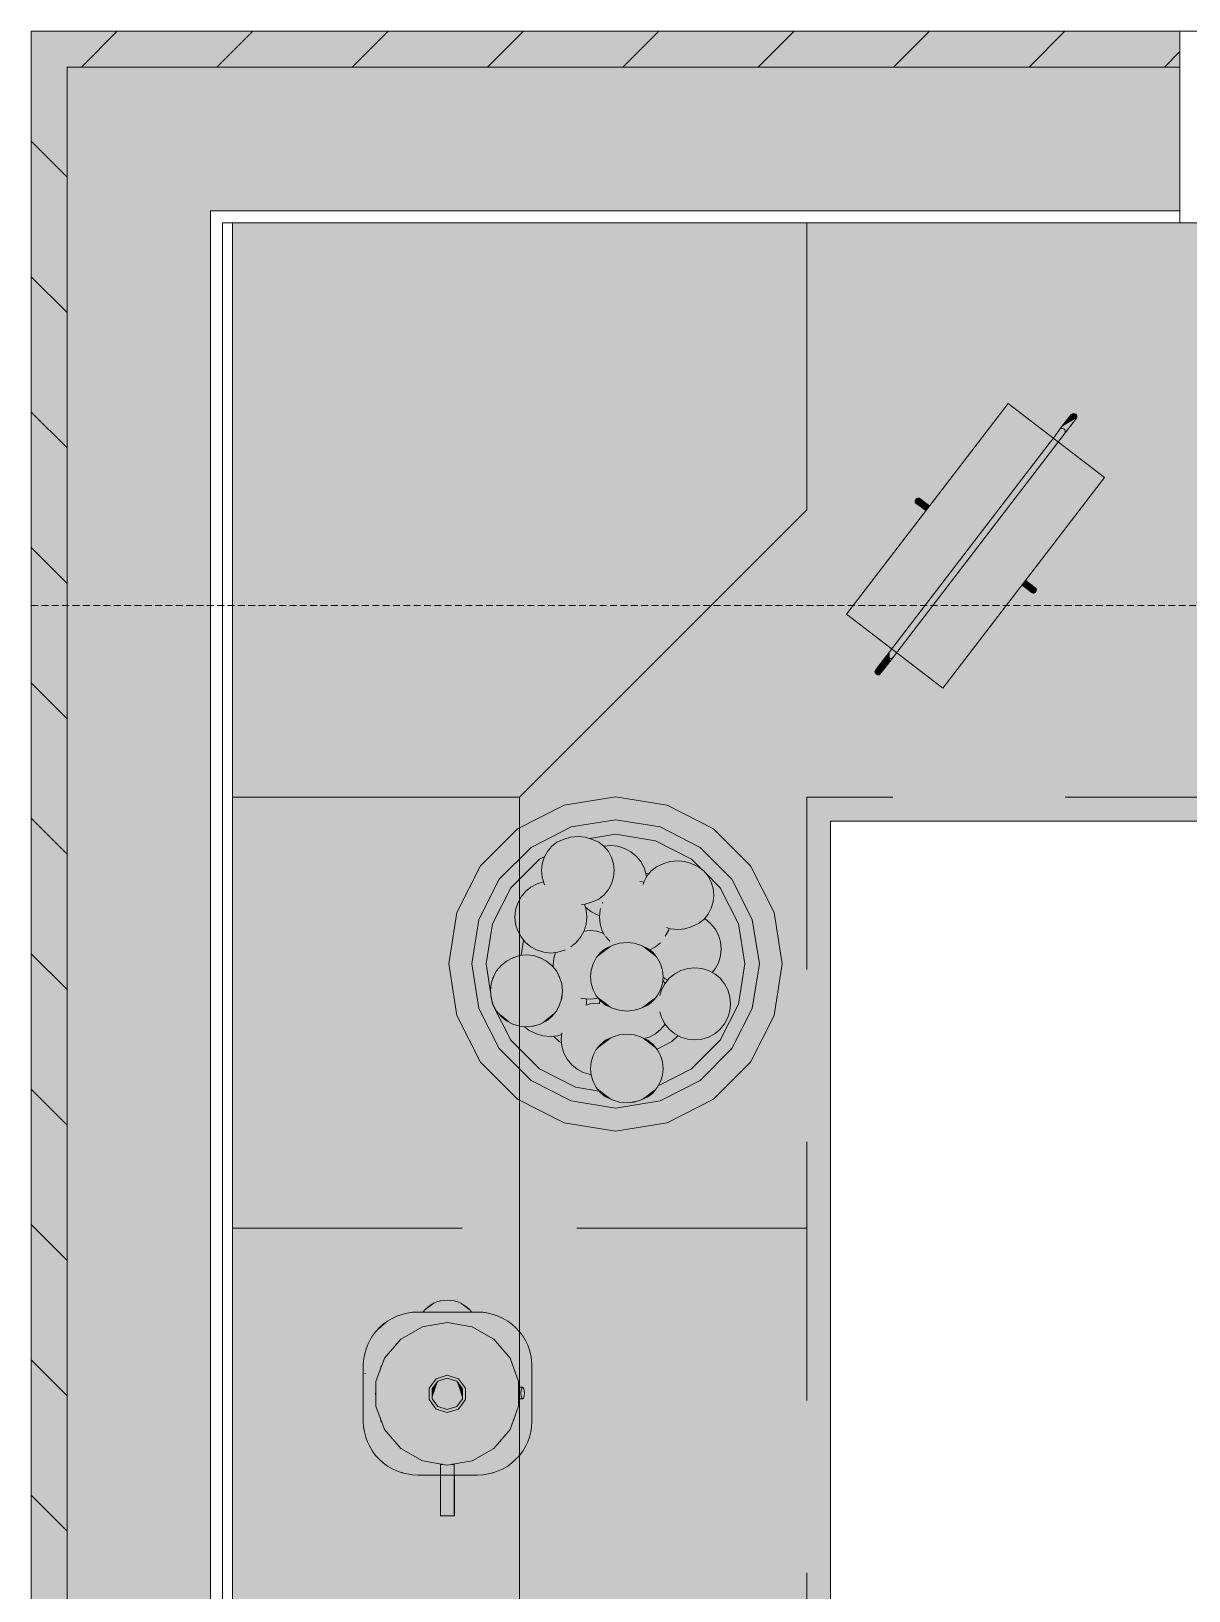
# Model space of a CAD drawing. Header units: inches. Extents: x 99 to 12024, y -5408 to 2559.
# Drawn here: x 7915.1 to 7963.5, y -4464.2 to -4399 of the extents above; entities that cross this region are included whole.
import ezdxf

# ---------------------------------------------------------------- set-up
doc = ezdxf.new("R2010")
doc.units = ezdxf.units.IN
doc.header["$LTSCALE"] = 96
doc.header["$MEASUREMENT"] = 0
doc.linetypes.add('Dash', pattern=[0.225, 0.15, -0.075])
doc.linetypes.add('Dot', pattern=[0.15, 0.075, -0.075])
for name, color, linetype, lineweight, true_color in [('Cabinets_  Base', 7, 'Dot', 5, 0xd4b6b5), ('Cabinets_ Countertops', 7, 'Continuous', 5, 0x804040), ('CAD_  Default', 7, 'Continuous', 18, 0x000000), ('Furniture_ Interior', 7, 'Continuous', 25, 0x8080c0), ('Hatch', 7, 'Continuous', 0, 0x919191)]:
    doc.layers.add(name, color=color, linetype=linetype, lineweight=lineweight, true_color=true_color)
for name, color, linetype, lineweight in [('Cabinets_  Wall', 252, 'Continuous', 5), ('Doors', 5, 'Continuous', 5), ('Fixtures_ Interior', 231, 'Continuous', 0), ('Walls_  Normal', 6, 'Continuous', 13), ('Windows', 5, 'Continuous', 5)]:
    doc.layers.add(name, color=color, linetype=linetype, lineweight=lineweight)

# ---------------------------------------------------------------- blocks, each defined once
blk = doc.blocks.new('Appliances_Small Appliances_Blender')
at = {"layer": 'Fixtures_ Interior', "color": 17, "lineweight": 0, "true_color": 0x804040, "transparency": 33554687}
for p, q in [((-1.951, 9.182), (-1.922, 9.188)), ((3.147, 4.921), (3.147, 5.028)), ((3.147, 4.276), (3.147, 4.4)), ((3.151, 4.898), (3.151, 5.028)), ((3.151, 4.276), (3.151, 4.423)), ((-0.516, 0.731), (-0.516, 0.512))]:
    blk.add_line(p, q, dxfattribs=at)
for points in [[(-5.376, 6.285, -0.414214), (-2.376, 9.285), (0.749, 9.285, -0.414214), (3.749, 6.285), (3.749, 3, -0.414214), (0.749, 0), (-2.376, 0, -0.414214), (-5.376, 3)], [(-5.376, 3.314, -0.493145), (-5.376, 6.007)]]:
    blk.add_lwpolyline(points, format="xyb", close=True, dxfattribs=at)
for points in [[(-4.543, 3.296), (-4.783, 4.66), (-4.543, 6.025), (-3.85, 7.225), (-2.789, 8.116), (-1.488, 8.59), (-0.102, 8.59), (1.199, 8.116), (2.26, 7.225), (2.953, 6.025), (3.193, 4.66), (2.953, 3.296), (2.26, 2.095), (1.199, 1.205), (-0.102, 0.731), (-1.488, 0.731), (-2.789, 1.205), (-3.85, 2.095)], [(-1.845, 4.66), (-1.644, 5.278), (-1.119, 5.659), (-0.471, 5.659), (0.054, 5.278), (0.255, 4.66), (0.054, 4.043), (-0.471, 3.661), (-1.119, 3.661), (-1.644, 4.043)], [(-1.678, 4.66), (-1.51, 5.18), (-1.068, 5.501), (-0.522, 5.501), (-0.08, 5.18), (0.088, 4.66), (-0.08, 4.141), (-0.522, 3.82), (-1.068, 3.82), (-1.51, 4.141)], [(6.04, 5.028), (6.04, 4.269), (3.749, 4.269), (3.749, 5.028)]]:
    blk.add_lwpolyline(points, close=True, dxfattribs=at)
for points in [[(-0.664, 8.59), (-0.795, 8.616), (-0.926, 8.59)], [(-2.165, 8.344), (-2.308, 8.315), (-2.386, 8.263)], [(0.796, 8.263), (0.718, 8.315), (0.575, 8.344)], [(-3.507, 7.513), (-3.59, 7.457), (-3.612, 7.425)], [(2.022, 7.425), (2.001, 7.457), (1.917, 7.513)], [(3.128, 5.028), (6.04, 5.028), (6.04, 4.276), (3.125, 4.276)], [(-3.612, 1.896), (-3.59, 1.863), (-3.507, 1.807)], [(1.917, 1.807), (2.001, 1.863), (2.022, 1.896)], [(-2.386, 1.058), (-2.308, 1.006), (-2.165, 0.977)], [(0.575, 0.977), (0.718, 1.006), (0.796, 1.058)], [(-1.165, 0.731), (-1.165, 0.512), (-1.122, 0.462), (-1.003, 0.426), (-0.841, 0.412), (-0.679, 0.426), (-0.56, 0.462), (-0.516, 0.512), (-0.56, 0.563), (-0.679, 0.599), (-0.841, 0.613), (-1.003, 0.599), (-1.122, 0.563), (-1.165, 0.512)], [(-0.926, 0.731), (-0.795, 0.705), (-0.664, 0.731)]]:
    blk.add_lwpolyline(points, dxfattribs=at)
at = {"layer": 'Fixtures_ Interior', "color": 7, "lineweight": 0, "true_color": 0xffffff, "transparency": 33554687}
for points in [[(-5.376, 6.285), (-3.524, 9.057), (-5.376, 6.285), (-2.376, 9.285)], [(-2.376, 9.285), (0.749, 9.285), (-2.376, 9.285), (-5.376, 6.285)], [(0.749, 9.285), (3.749, 6.285), (0.749, 9.285), (-5.376, 6.285)], [(-4.202, 8.665), (-3.524, 9.057), (-4.202, 8.665), (-5.376, 6.285)], [(-5.376, 6.285), (-4.974, 7.785), (-5.376, 6.285), (-4.202, 8.665)], [(-4.974, 7.785), (-4.756, 8.112), (-4.974, 7.785), (-4.202, 8.665)], [(-4.497, 8.407), (-4.202, 8.665), (-4.497, 8.407), (-4.756, 8.112)], [(-3.876, 8.883), (-3.524, 9.057), (-3.876, 8.883), (-4.202, 8.665)], [(-3.524, 9.057), (-2.768, 9.26), (-3.524, 9.057), (-2.376, 9.285)], [(-3.152, 9.183), (-2.768, 9.26), (-3.152, 9.183), (-3.524, 9.057)], [(-2.789, 8.116), (-1.488, 8.59), (-2.789, 8.116), (1.199, 8.116)], [(-1.488, 8.59), (-0.102, 8.59), (-1.488, 8.59), (1.199, 8.116)], [(0.749, 9.285), (1.897, 9.057), (0.749, 9.285), (2.575, 8.665)], [(2.575, 8.665), (2.87, 8.407), (2.575, 8.665), (0.749, 9.285)], [(0.749, 9.285), (3.347, 7.785), (0.749, 9.285), (3.521, 7.433)], [(0.749, 9.285), (3.521, 7.433), (0.749, 9.285), (3.723, 6.677)], [(0.749, 9.285), (1.141, 9.26), (0.749, 9.285), (1.897, 9.057)], [(2.87, 8.407), (3.347, 7.785), (2.87, 8.407), (0.749, 9.285)], [(3.723, 6.677), (3.749, 6.285), (3.723, 6.677), (0.749, 9.285)], [(1.141, 9.26), (1.526, 9.183), (1.141, 9.26), (1.897, 9.057)], [(1.897, 9.057), (2.249, 8.883), (1.897, 9.057), (2.575, 8.665)], [(-5.376, 6.285), (-5.35, 6.677), (-5.376, 6.285), (-4.974, 7.785)], [(-5.35, 6.677), (-5.148, 7.433), (-5.35, 6.677), (-4.974, 7.785)], [(-3.85, 7.225), (-2.789, 8.116), (-3.85, 7.225), (1.199, 8.116)], [(1.199, 8.116), (2.26, 7.225), (1.199, 8.116), (-3.85, 7.225)], [(3.129, 8.112), (3.347, 7.785), (3.129, 8.112), (2.87, 8.407)], [(-5.274, 7.062), (-5.148, 7.433), (-5.274, 7.062), (-5.35, 6.677)], [(-4.543, 6.025), (-3.85, 7.225), (-4.543, 6.025), (2.953, 6.025)], [(-3.85, 7.225), (2.26, 7.225), (-3.85, 7.225), (2.953, 6.025)], [(3.521, 7.433), (3.647, 7.062), (3.521, 7.433), (3.723, 6.677)], [(3.749, 3), (-5.376, 3), (3.749, 3), (3.749, 6.285)], [(3.749, 6.285), (-5.376, 3), (3.749, 6.285), (-5.376, 6.285)], [(-4.543, 6.025), (3.193, 4.66), (-4.543, 6.025), (-4.783, 4.66)], [(2.953, 6.025), (3.193, 4.66), (2.953, 6.025), (-4.543, 6.025)], [(-6.025, 4.439), (-6.04, 4.66), (-6.025, 4.439), (-5.376, 6.007)], [(-6.04, 4.66), (-6.025, 4.882), (-6.04, 4.66), (-5.376, 6.007)], [(-6.025, 4.439), (-5.376, 6.007), (-6.025, 4.439), (-5.911, 4.011)], [(-6.025, 4.882), (-5.911, 5.31), (-6.025, 4.882), (-5.376, 6.007)], [(-6.025, 4.882), (-5.982, 5.1), (-6.025, 4.882), (-5.911, 5.31)], [(-5.911, 4.011), (-5.376, 6.007), (-5.911, 4.011), (-5.376, 3.314)], [(-5.911, 5.31), (-5.813, 5.509), (-5.911, 5.31), (-5.376, 6.007)], [(-5.813, 5.509), (-5.689, 5.693), (-5.813, 5.509), (-5.376, 6.007)], [(-5.689, 5.693), (-5.543, 5.86), (-5.689, 5.693), (-5.376, 6.007)], [(-1.845, 4.66), (-1.644, 5.278), (-1.845, 4.66), (0.255, 4.66)], [(-1.678, 4.66), (-1.51, 5.18), (-1.678, 4.66), (0.088, 4.66)], [(-1.644, 5.278), (-1.119, 5.659), (-1.644, 5.278), (-0.471, 5.659)], [(-0.471, 5.659), (0.054, 5.278), (-0.471, 5.659), (-1.644, 5.278)], [(-1.644, 5.278), (0.054, 5.278), (-1.644, 5.278), (0.255, 4.66)], [(-1.51, 5.18), (-1.068, 5.501), (-1.51, 5.18), (-0.522, 5.501)], [(-0.522, 5.501), (-0.08, 5.18), (-0.522, 5.501), (-1.51, 5.18)], [(-1.51, 5.18), (-0.08, 5.18), (-1.51, 5.18), (0.088, 4.66)], [(-5.911, 4.011), (-5.982, 4.221), (-5.911, 4.011), (-6.025, 4.439)], [(-4.783, 4.66), (3.193, 4.66), (-4.783, 4.66), (-4.543, 3.296)], [(-4.543, 3.296), (3.193, 4.66), (-4.543, 3.296), (2.953, 3.296)], [(-1.644, 4.043), (-1.845, 4.66), (-1.644, 4.043), (0.255, 4.66)], [(0.088, 4.66), (-0.08, 4.141), (0.088, 4.66), (-1.678, 4.66)], [(-1.678, 4.66), (-0.08, 4.141), (-1.678, 4.66), (-1.51, 4.141)], [(-1.644, 4.043), (0.255, 4.66), (-1.644, 4.043), (0.054, 4.043)], [(3.749, 5.028), (6.04, 5.028), (3.749, 5.028), (6.04, 4.269)], [(3.749, 5.028), (6.04, 4.269), (3.749, 5.028), (3.749, 4.269)], [(-5.376, 3.314), (-5.543, 3.46), (-5.376, 3.314), (-5.911, 4.011)], [(-5.543, 3.46), (-5.813, 3.812), (-5.543, 3.46), (-5.911, 4.011)], [(-5.689, 3.627), (-5.813, 3.812), (-5.689, 3.627), (-5.543, 3.46)], [(0.054, 4.043), (-0.471, 3.661), (0.054, 4.043), (-1.644, 4.043)], [(-1.644, 4.043), (-0.471, 3.661), (-1.644, 4.043), (-1.119, 3.661)], [(-0.08, 4.141), (-0.522, 3.82), (-0.08, 4.141), (-1.51, 4.141)], [(-1.51, 4.141), (-0.522, 3.82), (-1.51, 4.141), (-1.068, 3.82)], [(-2.376, 0), (-5.376, 3), (-2.376, 0), (3.749, 3)], [(-5.274, 2.224), (-5.35, 2.608), (-5.274, 2.224), (-5.376, 3)], [(-4.974, 1.5), (-5.274, 2.224), (-4.974, 1.5), (-5.376, 3)], [(-2.376, 0), (-4.974, 1.5), (-2.376, 0), (-5.376, 3)], [(2.953, 3.296), (2.26, 2.095), (2.953, 3.296), (-4.543, 3.296)], [(-4.543, 3.296), (2.26, 2.095), (-4.543, 3.296), (-3.85, 2.095)], [(3.749, 3), (0.749, 0), (3.749, 3), (-2.376, 0)], [(1.141, 0.026), (0.749, 0), (1.141, 0.026), (3.749, 3)], [(3.749, 3), (1.897, 0.228), (3.749, 3), (1.141, 0.026)], [(3.749, 3), (2.575, 0.62), (3.749, 3), (1.897, 0.228)], [(3.749, 3), (2.87, 0.879), (3.749, 3), (2.575, 0.62)], [(3.347, 1.5), (2.87, 0.879), (3.347, 1.5), (3.749, 3)], [(3.723, 2.608), (3.347, 1.5), (3.723, 2.608), (3.749, 3)], [(3.521, 1.852), (3.347, 1.5), (3.521, 1.852), (3.723, 2.608)], [(3.723, 2.608), (3.647, 2.224), (3.723, 2.608), (3.521, 1.852)], [(-4.974, 1.5), (-5.148, 1.852), (-4.974, 1.5), (-5.274, 2.224)], [(-3.85, 2.095), (2.26, 2.095), (-3.85, 2.095), (1.199, 1.205)], [(-3.85, 2.095), (1.199, 1.205), (-3.85, 2.095), (-2.789, 1.205)], [(-2.376, 0), (-4.756, 1.174), (-2.376, 0), (-4.974, 1.5)], [(-2.376, 0), (-2.768, 0.026), (-2.376, 0), (-4.756, 1.174)], [(-2.768, 0.026), (-3.524, 0.228), (-2.768, 0.026), (-4.756, 1.174)], [(-4.497, 0.879), (-4.756, 1.174), (-4.497, 0.879), (-4.202, 0.62)], [(-3.524, 0.228), (-4.202, 0.62), (-3.524, 0.228), (-4.756, 1.174)], [(1.199, 1.205), (-1.488, 0.731), (1.199, 1.205), (-2.789, 1.205)], [(-0.102, 0.731), (-1.488, 0.731), (-0.102, 0.731), (1.199, 1.205)], [(3.129, 1.174), (2.87, 0.879), (3.129, 1.174), (3.347, 1.5)], [(-3.876, 0.402), (-4.202, 0.62), (-3.876, 0.402), (-3.524, 0.228)], [(-3.152, 0.102), (-3.524, 0.228), (-3.152, 0.102), (-2.768, 0.026)], [(1.897, 0.228), (1.526, 0.102), (1.897, 0.228), (1.141, 0.026)], [(2.575, 0.62), (2.249, 0.402), (2.575, 0.62), (1.897, 0.228)]]:
    blk.add_solid(points, dxfattribs=at)
blk = doc.blocks.new('Kitchen Items_Hangers & Racks_Tiered Tray')
at = {"layer": 'Furniture_ Interior', "color": 163, "lineweight": 0, "true_color": 0x8080c0, "transparency": 33554687}
for points in [[(-0.084, 5.715), (-0.084, 6.213), (-0.083, 6.239), (-0.075, 6.262), (-0.047, 6.3), (0.006, 6.332), (0.07, 6.333), (0.114, 6.31), (0.128, 6.299), (0.147, 6.278), (0.165, 6.233), (0.165, 5.715)], [(5.614, 5.709), (5.614, 0.626), (-5.477, 0.626), (-5.477, 5.709)], [(-5.199, 3.321), (5.773, 3.321), (5.973, 3.323), (6.734, 3.322), (6.793, 3.302), (6.822, 3.27), (6.825, 3.263), (6.841, 3.224), (6.844, 3.183), (6.836, 3.144), (6.822, 3.115), (6.793, 3.084), (6.749, 3.071), (6.065, 3.067), (-6.736, 3.068), (-6.782, 3.081), (-6.817, 3.112), (-6.837, 3.151), (-6.844, 3.192), (-6.837, 3.234), (-6.817, 3.274), (-6.783, 3.305), (-6.776, 3.308), (-6.72, 3.336), (-6.063, 3.336), (-5.485, 3.323)], [(0.182, 0.1), (0.165, 0.055), (0.146, 0.034), (0.131, 0.023), (0.087, 0), (0.024, 0.001), (-0.03, 0.033), (-0.058, 0.071), (-0.066, 0.094), (-0.066, 0.12), (-0.067, 0.618), (0.182, 0.618)]]:
    blk.add_lwpolyline(points, close=True, dxfattribs=at)
for points in [[(-5.95, 3.086), (-5.991, 3.095), (-6.026, 3.122), (-6.049, 3.163), (-6.057, 3.211), (-6.049, 3.259), (-6.026, 3.3), (-5.991, 3.327), (-5.95, 3.336)], [(5.886, 3.074), (5.927, 3.084), (5.962, 3.111), (5.985, 3.152), (5.993, 3.2), (5.985, 3.248), (5.962, 3.288), (5.927, 3.315), (5.886, 3.325)]]:
    blk.add_lwpolyline(points, dxfattribs=at)
at = {"layer": 'Furniture_ Interior', "color": 7, "lineweight": 0, "true_color": 0xffffff, "transparency": 33554687}
for points in [[(-0.084, 6.213), (-0.047, 6.3), (-0.084, 6.213), (0.114, 6.31)], [(0.114, 6.31), (0.165, 6.233), (0.114, 6.31), (-0.084, 6.213)], [(-0.075, 6.262), (-0.047, 6.3), (-0.075, 6.262), (-0.084, 6.213)], [(-0.084, 6.213), (-0.083, 6.239), (-0.084, 6.213), (-0.075, 6.262)], [(-0.084, 6.213), (0.165, 6.233), (-0.084, 6.213), (0.165, 5.715)], [(0.165, 5.715), (-0.084, 5.715), (0.165, 5.715), (-0.084, 6.213)], [(-0.047, 6.3), (0.006, 6.332), (-0.047, 6.3), (0.114, 6.31)], [(0.006, 6.332), (0.07, 6.333), (0.006, 6.332), (0.114, 6.31)], [(0.128, 6.299), (0.165, 6.233), (0.128, 6.299), (0.114, 6.31)], [(0.147, 6.278), (0.165, 6.233), (0.147, 6.278), (0.128, 6.299)], [(-5.477, 5.709), (5.614, 5.709), (-5.477, 5.709), (5.614, 0.626)], [(-5.477, 5.709), (5.614, 0.626), (-5.477, 5.709), (-5.477, 0.626)], [(-6.817, 3.274), (-6.776, 3.308), (-6.817, 3.274), (-6.837, 3.234)], [(-6.837, 3.234), (-6.776, 3.308), (-6.837, 3.234), (-6.736, 3.068)], [(-6.783, 3.305), (-6.776, 3.308), (-6.783, 3.305), (-6.817, 3.274)], [(-6.736, 3.068), (-6.776, 3.308), (-6.736, 3.068), (-6.72, 3.336)], [(-6.72, 3.336), (-6.063, 3.336), (-6.72, 3.336), (-6.736, 3.068)], [(-6.736, 3.068), (-6.063, 3.336), (-6.736, 3.068), (-5.485, 3.323)], [(-5.485, 3.323), (-5.199, 3.321), (-5.485, 3.323), (-6.736, 3.068)], [(6.065, 3.067), (-6.736, 3.068), (6.065, 3.067), (-5.199, 3.321)], [(5.773, 3.321), (6.065, 3.067), (5.773, 3.321), (-5.199, 3.321)], [(5.773, 3.321), (5.973, 3.323), (5.773, 3.321), (6.065, 3.067)], [(5.973, 3.323), (6.734, 3.322), (5.973, 3.323), (6.065, 3.067)], [(6.734, 3.322), (6.749, 3.071), (6.734, 3.322), (6.065, 3.067)], [(6.793, 3.302), (6.825, 3.263), (6.793, 3.302), (6.734, 3.322)], [(6.734, 3.322), (6.825, 3.263), (6.734, 3.322), (6.841, 3.224)], [(6.841, 3.224), (6.844, 3.183), (6.841, 3.224), (6.734, 3.322)], [(6.844, 3.183), (6.749, 3.071), (6.844, 3.183), (6.734, 3.322)], [(6.822, 3.27), (6.825, 3.263), (6.822, 3.27), (6.793, 3.302)], [(-6.736, 3.068), (-6.844, 3.192), (-6.736, 3.068), (-6.837, 3.234)], [(-6.837, 3.151), (-6.844, 3.192), (-6.837, 3.151), (-6.736, 3.068)], [(-6.736, 3.068), (-6.817, 3.112), (-6.736, 3.068), (-6.837, 3.151)], [(-6.782, 3.081), (-6.817, 3.112), (-6.782, 3.081), (-6.736, 3.068)], [(6.836, 3.144), (6.749, 3.071), (6.836, 3.144), (6.844, 3.183)], [(6.836, 3.144), (6.822, 3.115), (6.836, 3.144), (6.749, 3.071)], [(6.793, 3.084), (6.749, 3.071), (6.793, 3.084), (6.822, 3.115)], [(-0.066, 0.12), (-0.067, 0.618), (-0.066, 0.12), (0.182, 0.618)], [(0.182, 0.618), (0.182, 0.1), (0.182, 0.618), (-0.066, 0.12)], [(-0.058, 0.071), (-0.066, 0.094), (-0.058, 0.071), (-0.066, 0.12)], [(-0.03, 0.033), (-0.058, 0.071), (-0.03, 0.033), (-0.066, 0.12)], [(0.131, 0.023), (-0.03, 0.033), (0.131, 0.023), (-0.066, 0.12)], [(0.182, 0.1), (0.131, 0.023), (0.182, 0.1), (-0.066, 0.12)], [(0.024, 0.001), (-0.03, 0.033), (0.024, 0.001), (0.131, 0.023)], [(0.131, 0.023), (0.087, 0), (0.131, 0.023), (0.024, 0.001)], [(0.182, 0.1), (0.146, 0.034), (0.182, 0.1), (0.131, 0.023)], [(0.165, 0.055), (0.146, 0.034), (0.165, 0.055), (0.182, 0.1)]]:
    blk.add_solid(points, dxfattribs=at)
blk = doc.blocks.new('Kitchen Items_Food_Bowl of Fruit')
at = {"layer": 'Furniture_ Interior', "color": 163, "lineweight": 0, "true_color": 0x8080c0, "transparency": 33554687}
for p, q in [((-0.353, 10.919), (-0.999, 10.817)), ((-0.71, 8.836), (-0.875, 8.636)), ((-2.576, 7.506), (-2.535, 7.528)), ((-1.141, 7.39), (-0.946, 7.203)), ((1.508, 7.628), (1.659, 7.643)), ((-3.803, 5.717), (-3.74, 5.594)), ((-1.385, 4.753), (-1.481, 4.723)), ((-1.156, 4.891), (-1.395, 4.753)), ((0.813, 4.901), (0.692, 5))]:
    blk.add_line(p, q, dxfattribs=at)
for points in [[(-5.638, 2.873), (-6.628, 4.815), (-6.969, 6.969), (-6.628, 9.122), (-5.638, 11.065), (-4.096, 12.607), (-2.153, 13.596), (0, 13.938), (2.153, 13.596), (4.096, 12.607), (5.638, 11.065), (6.628, 9.122), (6.969, 6.969), (6.628, 4.815), (5.638, 2.873), (4.096, 1.331), (2.153, 0.341), (0, 0), (-2.153, 0.341), (-4.096, 1.331)], [(-5.715, 5.112), (-6.009, 6.969), (-5.715, 8.826), (-4.862, 10.501), (-3.532, 11.83), (-1.857, 12.684), (0, 12.978), (1.857, 12.684), (3.532, 11.83), (4.862, 10.501), (5.715, 8.826), (6.009, 6.969), (5.715, 5.112), (4.862, 3.437), (3.532, 2.107), (1.857, 1.254), (0, 0.96), (-1.857, 1.254), (-3.532, 2.107), (-4.862, 3.437)], [(-0.261, 10.118), (-0.347, 10.4), (-0.375, 10.693), (-0.347, 10.986), (-0.261, 11.268), (-0.122, 11.528), (0.065, 11.755), (0.292, 11.942), (0.552, 12.081), (0.834, 12.167), (1.127, 12.195), (1.42, 12.167), (1.702, 12.081), (1.962, 11.942), (2.189, 11.755), (2.376, 11.528), (2.515, 11.268), (2.6, 10.986), (2.629, 10.693), (2.6, 10.4), (2.515, 10.118), (2.376, 9.858), (2.189, 9.631), (1.962, 9.444), (1.702, 9.305), (1.42, 9.22), (1.127, 9.191), (0.834, 9.22), (0.552, 9.305), (0.292, 9.444), (0.065, 9.631), (-0.122, 9.858)], [(-0.652, 5.618), (-0.784, 5.925), (-0.865, 6.192), (-0.893, 6.471), (-0.865, 6.809), (-0.784, 7.076), (-0.652, 7.383), (-0.475, 7.599), (-0.258, 7.776), (-0.012, 7.908), (0.256, 7.99), (0.535, 8.017), (0.813, 7.99), (1.081, 7.908), (1.327, 7.776), (1.544, 7.599), (1.721, 7.383), (1.853, 7.076), (1.934, 6.809), (1.962, 6.471), (1.934, 6.192), (1.853, 5.925), (1.721, 5.618), (1.544, 5.402), (1.327, 5.225), (1.081, 5.093), (0.813, 5.012), (0.535, 4.984), (0.256, 5.012), (-0.012, 5.093), (-0.258, 5.225), (-0.475, 5.402)], [(3.569, 5.225), (3.353, 5.402), (3.175, 5.618), (3.043, 5.925), (2.962, 6.192), (2.935, 6.471), (2.962, 6.809), (3.043, 7.076), (3.175, 7.383), (3.353, 7.599), (3.569, 7.776), (3.816, 7.908), (4.084, 7.99), (4.362, 8.017), (4.64, 7.99), (4.908, 7.908), (5.155, 7.776), (5.371, 7.599), (5.549, 7.383), (5.681, 7.076), (5.762, 6.809), (5.789, 6.471), (5.762, 6.192), (5.681, 5.925), (5.549, 5.618), (5.371, 5.402), (5.155, 5.225), (4.908, 5.093), (4.64, 5.012), (4.362, 4.984), (4.084, 5.012), (3.816, 5.093)]]:
    blk.add_lwpolyline(points, close=True, dxfattribs=at)
for points in [[(-4.488, 9.926), (-4.375, 10.147), (-3.179, 11.344), (-1.671, 12.112), (0, 12.377), (1.172, 12.191)], [(1.522, 12.136), (1.671, 12.112), (3.179, 11.344), (4.375, 10.147), (5.143, 8.64), (5.299, 7.658)], [(-3.429, 9.977), (-3.348, 10.246), (-3.209, 10.506), (-3.022, 10.733), (-2.794, 10.92), (-2.535, 11.059), (-2.253, 11.144), (-1.96, 11.173), (-1.667, 11.144), (-1.385, 11.059), (-1.125, 10.92), (-0.897, 10.733), (-0.71, 10.506), (-0.572, 10.246), (-0.486, 9.964), (-0.457, 9.671), (-0.486, 9.378), (-0.572, 9.096), (-0.582, 9.076)], [(2.622, 10.769), (2.779, 10.577), (2.911, 10.271), (2.992, 10.003), (3.02, 9.665), (2.992, 9.387), (2.943, 9.224)], [(-2.477, 8.399), (-2.493, 8.236), (-2.574, 7.969), (-2.706, 7.662), (-2.884, 7.446), (-3.1, 7.269), (-3.347, 7.137), (-3.615, 7.056), (-3.893, 7.028), (-4.171, 7.056), (-4.439, 7.137), (-4.686, 7.269), (-4.902, 7.446), (-5.08, 7.662), (-5.212, 7.969), (-5.293, 8.236), (-5.32, 8.515), (-5.293, 8.853), (-5.212, 9.12), (-5.08, 9.427), (-4.902, 9.643), (-4.686, 9.82), (-4.439, 9.952), (-4.171, 10.033), (-3.893, 10.061), (-3.615, 10.033), (-3.347, 9.952), (-3.298, 9.926)], [(-0.476, 9.478), (-0.243, 9.549), (0.036, 9.576), (0.144, 9.566)], [(2.875, 9.217), (3.141, 9.243), (3.434, 9.214), (3.716, 9.129), (3.975, 8.99), (4.203, 8.803), (4.39, 8.576), (4.529, 8.316), (4.614, 8.034), (4.618, 7.992)], [(3.289, 9.229), (3.241, 9.324), (3.009, 9.556)], [(-0.897, 8.609), (-1.125, 8.422), (-1.385, 8.283), (-1.667, 8.198), (-1.96, 8.169), (-2.253, 8.198), (-2.49, 8.27)], [(-3.933, 3.348), (-4.375, 3.79), (-5.143, 5.298), (-5.408, 6.969), (-5.237, 8.051)], [(-2.379, 8.236), (-2.372, 8.23), (-2.185, 8.002), (-2.046, 7.743), (-2.015, 7.637)], [(-1.277, 7.471), (-1.283, 7.484), (-1.364, 7.752), (-1.391, 8.03), (-1.37, 8.291)], [(1.42, 8.419), (1.436, 8.368), (1.463, 8.03), (1.436, 7.752), (1.42, 7.701)], [(1.715, 8.191), (1.593, 8.179), (1.45, 8.193)], [(1.648, 7.642), (1.639, 7.741), (1.667, 8.034), (1.719, 8.203)], [(-3.614, 5.683), (-3.728, 5.694), (-4.009, 5.78), (-4.269, 5.919), (-4.497, 6.105), (-4.684, 6.333), (-4.822, 6.593), (-4.908, 6.875), (-4.937, 7.168), (-4.909, 7.454)], [(-2.315, 7.595), (-2.253, 7.614), (-1.96, 7.643), (-1.667, 7.614), (-1.385, 7.528), (-1.201, 7.43)], [(-3.415, 5.789), (-3.433, 5.847), (-3.444, 5.958)], [(-1.518, 4.847), (-1.47, 4.689), (-1.443, 4.351), (-1.47, 4.073), (-1.552, 3.805), (-1.683, 3.499), (-1.861, 3.283), (-2.077, 3.105), (-2.324, 2.973), (-2.592, 2.892), (-2.87, 2.865), (-3.149, 2.892), (-3.416, 2.973), (-3.663, 3.105), (-3.879, 3.283), (-4.057, 3.499), (-4.189, 3.805), (-4.27, 4.073), (-4.297, 4.351), (-4.27, 4.689), (-4.189, 4.957), (-4.057, 5.263), (-3.879, 5.479), (-3.663, 5.657), (-3.416, 5.789), (-3.319, 5.818)], [(-0.586, 5.538), (-0.71, 5.306), (-0.888, 5.089)], [(3.109, 5.771), (3.047, 5.566), (2.908, 5.306), (2.721, 5.078), (2.505, 4.901)], [(2.983, 4.356), (3.241, 4.614), (3.557, 5.234)], [(5.088, 5.189), (4.375, 3.79), (3.179, 2.594), (1.671, 1.826), (0, 1.561), (-1.671, 1.826), (-3.179, 2.594), (-3.814, 3.229)], [(1.998, 5.12), (2.234, 5.049), (2.494, 4.91), (2.721, 4.723), (2.908, 4.496), (3.047, 4.236), (3.133, 3.954), (3.161, 3.661), (3.133, 3.368), (3.047, 3.086), (2.908, 2.826), (2.721, 2.599), (2.494, 2.412), (2.234, 2.273), (1.952, 2.188), (1.659, 2.159), (1.366, 2.188), (1.084, 2.273), (0.824, 2.412), (0.597, 2.599), (0.41, 2.826), (0.271, 3.086), (0.186, 3.368), (0.157, 3.661), (0.186, 3.954), (0.271, 4.236), (0.41, 4.496), (0.597, 4.723), (0.824, 4.91), (1.084, 5.049), (1.32, 5.12)], [(0.546, 4.985), (0.621, 4.893), (0.677, 4.789)], [(0.354, 2.931), (0.207, 2.81), (-0.053, 2.671), (-0.335, 2.585), (-0.628, 2.557), (-0.921, 2.585), (-1.203, 2.671), (-1.462, 2.81), (-1.69, 2.997), (-1.877, 3.224), (-1.894, 3.256)]]:
    blk.add_lwpolyline(points, dxfattribs=at)
at = {"layer": 'Furniture_ Interior', "color": 7, "lineweight": 0, "true_color": 0xffffff, "transparency": 33554687}
for points in [[(-2.153, 13.596), (0, 13.938), (-2.153, 13.596), (5.638, 11.065)], [(0, 13.938), (2.153, 13.596), (0, 13.938), (5.638, 11.065)], [(-4.096, 12.607), (-2.153, 13.596), (-4.096, 12.607), (-5.638, 11.065)], [(-5.638, 11.065), (-2.153, 13.596), (-5.638, 11.065), (5.638, 11.065)], [(4.096, 12.607), (5.638, 11.065), (4.096, 12.607), (2.153, 13.596)], [(-3.532, 11.83), (0, 12.978), (-3.532, 11.83), (-5.715, 8.826)], [(0, 12.978), (3.532, 11.83), (0, 12.978), (-5.715, 8.826)], [(-1.857, 12.684), (0, 12.978), (-1.857, 12.684), (-3.532, 11.83)], [(1.857, 12.684), (3.532, 11.83), (1.857, 12.684), (0, 12.978)], [(-4.862, 10.501), (-3.532, 11.83), (-4.862, 10.501), (-5.715, 8.826)], [(-5.715, 8.826), (3.532, 11.83), (-5.715, 8.826), (5.715, 8.826)], [(-0.122, 11.528), (0.065, 11.755), (-0.122, 11.528), (0.292, 11.942)], [(0.292, 11.942), (2.629, 10.693), (0.292, 11.942), (-0.122, 11.528)], [(0.834, 12.167), (1.127, 12.195), (0.834, 12.167), (0.292, 11.942)], [(1.127, 12.195), (1.702, 12.081), (1.127, 12.195), (0.292, 11.942)], [(0.292, 11.942), (0.552, 12.081), (0.292, 11.942), (0.834, 12.167)], [(0.292, 11.942), (1.702, 12.081), (0.292, 11.942), (2.6, 10.986)], [(2.6, 10.986), (2.629, 10.693), (2.6, 10.986), (0.292, 11.942)], [(1.42, 12.167), (1.702, 12.081), (1.42, 12.167), (1.127, 12.195)], [(1.962, 11.942), (2.6, 10.986), (1.962, 11.942), (1.702, 12.081)], [(1.962, 11.942), (2.189, 11.755), (1.962, 11.942), (2.376, 11.528)], [(1.962, 11.942), (2.376, 11.528), (1.962, 11.942), (2.515, 11.268)], [(2.515, 11.268), (2.6, 10.986), (2.515, 11.268), (1.962, 11.942)], [(4.862, 10.501), (5.715, 8.826), (4.862, 10.501), (3.532, 11.83)], [(-6.628, 9.122), (-5.638, 11.065), (-6.628, 9.122), (-6.969, 6.969)], [(-6.969, 6.969), (-5.638, 11.065), (-6.969, 6.969), (5.638, 11.065)], [(-6.969, 6.969), (5.638, 11.065), (-6.969, 6.969), (0, 0)], [(-0.347, 10.986), (-0.122, 11.528), (-0.347, 10.986), (-0.375, 10.693)], [(-0.375, 10.693), (-0.122, 11.528), (-0.375, 10.693), (-0.122, 9.858)], [(-0.347, 10.986), (-0.261, 11.268), (-0.347, 10.986), (-0.122, 11.528)], [(-0.122, 9.858), (-0.122, 11.528), (-0.122, 9.858), (2.629, 10.693)], [(5.638, 11.065), (5.638, 2.873), (5.638, 11.065), (0, 0)], [(6.628, 9.122), (6.969, 6.969), (6.628, 9.122), (5.638, 11.065)], [(6.969, 6.969), (5.638, 2.873), (6.969, 6.969), (5.638, 11.065)], [(-0.347, 10.4), (-0.375, 10.693), (-0.347, 10.4), (-0.122, 9.858)], [(2.629, 10.693), (2.515, 10.118), (2.629, 10.693), (-0.122, 9.858)], [(2.6, 10.4), (2.515, 10.118), (2.6, 10.4), (2.629, 10.693)], [(-0.122, 9.858), (-0.261, 10.118), (-0.122, 9.858), (-0.347, 10.4)], [(-0.122, 9.858), (2.515, 10.118), (-0.122, 9.858), (0.292, 9.444)], [(0.292, 9.444), (0.065, 9.631), (0.292, 9.444), (-0.122, 9.858)], [(2.515, 10.118), (1.702, 9.305), (2.515, 10.118), (0.292, 9.444)], [(1.962, 9.444), (1.702, 9.305), (1.962, 9.444), (2.515, 10.118)], [(2.515, 10.118), (2.376, 9.858), (2.515, 10.118), (1.962, 9.444)], [(2.376, 9.858), (2.189, 9.631), (2.376, 9.858), (1.962, 9.444)], [(0.834, 9.22), (0.292, 9.444), (0.834, 9.22), (1.127, 9.191)], [(1.127, 9.191), (0.292, 9.444), (1.127, 9.191), (1.702, 9.305)], [(0.834, 9.22), (0.552, 9.305), (0.834, 9.22), (0.292, 9.444)], [(1.42, 9.22), (1.127, 9.191), (1.42, 9.22), (1.702, 9.305)], [(-6.009, 6.969), (-5.715, 8.826), (-6.009, 6.969), (-5.715, 5.112)], [(-5.715, 5.112), (-5.715, 8.826), (-5.715, 5.112), (5.715, 8.826)], [(5.715, 8.826), (5.715, 5.112), (5.715, 8.826), (-5.715, 5.112)], [(6.009, 6.969), (5.715, 5.112), (6.009, 6.969), (5.715, 8.826)], [(0.256, 7.99), (0.535, 8.017), (0.256, 7.99), (-0.784, 7.076)], [(0.535, 8.017), (1.853, 7.076), (0.535, 8.017), (-0.784, 7.076)], [(-0.784, 7.076), (-0.012, 7.908), (-0.784, 7.076), (0.256, 7.99)], [(-0.258, 7.776), (-0.012, 7.908), (-0.258, 7.776), (-0.784, 7.076)], [(0.813, 7.99), (1.853, 7.076), (0.813, 7.99), (0.535, 8.017)], [(0.813, 7.99), (1.081, 7.908), (0.813, 7.99), (1.853, 7.076)], [(1.327, 7.776), (1.853, 7.076), (1.327, 7.776), (1.081, 7.908)], [(4.084, 7.99), (4.362, 8.017), (4.084, 7.99), (3.043, 7.076)], [(4.362, 8.017), (5.681, 7.076), (4.362, 8.017), (3.043, 7.076)], [(3.043, 7.076), (3.816, 7.908), (3.043, 7.076), (4.084, 7.99)], [(3.043, 7.076), (3.569, 7.776), (3.043, 7.076), (3.816, 7.908)], [(4.64, 7.99), (5.681, 7.076), (4.64, 7.99), (4.362, 8.017)], [(4.64, 7.99), (4.908, 7.908), (4.64, 7.99), (5.681, 7.076)], [(5.155, 7.776), (5.681, 7.076), (5.155, 7.776), (4.908, 7.908)], [(-0.784, 7.076), (-0.475, 7.599), (-0.784, 7.076), (-0.258, 7.776)], [(-0.784, 7.076), (-0.652, 7.383), (-0.784, 7.076), (-0.475, 7.599)], [(1.327, 7.776), (1.544, 7.599), (1.327, 7.776), (1.853, 7.076)], [(1.721, 7.383), (1.853, 7.076), (1.721, 7.383), (1.544, 7.599)], [(3.353, 7.599), (3.569, 7.776), (3.353, 7.599), (3.043, 7.076)], [(3.043, 7.076), (3.175, 7.383), (3.043, 7.076), (3.353, 7.599)], [(5.155, 7.776), (5.371, 7.599), (5.155, 7.776), (5.681, 7.076)], [(5.549, 7.383), (5.681, 7.076), (5.549, 7.383), (5.371, 7.599)], [(-6.628, 4.815), (-6.969, 6.969), (-6.628, 4.815), (-5.638, 2.873)], [(-5.638, 2.873), (-6.969, 6.969), (-5.638, 2.873), (0, 0)], [(-0.893, 6.471), (-0.865, 6.809), (-0.893, 6.471), (1.962, 6.471)], [(-0.865, 6.809), (-0.784, 7.076), (-0.865, 6.809), (1.853, 7.076)], [(1.853, 7.076), (1.934, 6.809), (1.853, 7.076), (-0.865, 6.809)], [(-0.865, 6.809), (1.934, 6.809), (-0.865, 6.809), (1.962, 6.471)], [(2.935, 6.471), (2.962, 6.809), (2.935, 6.471), (5.789, 6.471)], [(2.962, 6.809), (3.043, 7.076), (2.962, 6.809), (5.681, 7.076)], [(5.681, 7.076), (5.762, 6.809), (5.681, 7.076), (2.962, 6.809)], [(2.962, 6.809), (5.762, 6.809), (2.962, 6.809), (5.789, 6.471)], [(6.628, 4.815), (5.638, 2.873), (6.628, 4.815), (6.969, 6.969)], [(-0.893, 6.471), (1.962, 6.471), (-0.893, 6.471), (-0.865, 6.192)], [(-0.865, 6.192), (1.962, 6.471), (-0.865, 6.192), (1.934, 6.192)], [(1.934, 6.192), (1.853, 5.925), (1.934, 6.192), (-0.865, 6.192)], [(-0.865, 6.192), (1.853, 5.925), (-0.865, 6.192), (-0.784, 5.925)], [(-0.475, 5.402), (-0.652, 5.618), (-0.475, 5.402), (-0.784, 5.925)], [(-0.784, 5.925), (1.853, 5.925), (-0.784, 5.925), (0.535, 4.984)], [(0.535, 4.984), (0.256, 5.012), (0.535, 4.984), (-0.784, 5.925)], [(-0.784, 5.925), (0.256, 5.012), (-0.784, 5.925), (-0.012, 5.093)], [(-0.012, 5.093), (-0.258, 5.225), (-0.012, 5.093), (-0.784, 5.925)], [(-0.784, 5.925), (-0.258, 5.225), (-0.784, 5.925), (-0.475, 5.402)], [(1.853, 5.925), (0.813, 5.012), (1.853, 5.925), (0.535, 4.984)], [(1.081, 5.093), (0.813, 5.012), (1.081, 5.093), (1.853, 5.925)], [(1.853, 5.925), (1.327, 5.225), (1.853, 5.925), (1.081, 5.093)], [(1.544, 5.402), (1.327, 5.225), (1.544, 5.402), (1.853, 5.925)], [(1.853, 5.925), (1.721, 5.618), (1.853, 5.925), (1.544, 5.402)], [(2.935, 6.471), (5.789, 6.471), (2.935, 6.471), (2.962, 6.192)], [(2.962, 6.192), (5.789, 6.471), (2.962, 6.192), (5.681, 5.925)], [(3.043, 5.925), (2.962, 6.192), (3.043, 5.925), (5.681, 5.925)], [(3.353, 5.402), (3.175, 5.618), (3.353, 5.402), (3.043, 5.925)], [(3.569, 5.225), (3.353, 5.402), (3.569, 5.225), (3.043, 5.925)], [(3.816, 5.093), (3.569, 5.225), (3.816, 5.093), (3.043, 5.925)], [(5.681, 5.925), (4.362, 4.984), (5.681, 5.925), (3.043, 5.925)], [(3.043, 5.925), (4.362, 4.984), (3.043, 5.925), (4.084, 5.012)], [(3.816, 5.093), (3.043, 5.925), (3.816, 5.093), (4.084, 5.012)], [(4.64, 5.012), (4.362, 4.984), (4.64, 5.012), (5.681, 5.925)], [(5.681, 5.925), (4.908, 5.093), (5.681, 5.925), (4.64, 5.012)], [(5.681, 5.925), (5.155, 5.225), (5.681, 5.925), (4.908, 5.093)], [(5.371, 5.402), (5.155, 5.225), (5.371, 5.402), (5.681, 5.925)], [(5.681, 5.925), (5.549, 5.618), (5.681, 5.925), (5.371, 5.402)], [(5.789, 6.471), (5.762, 6.192), (5.789, 6.471), (5.681, 5.925)], [(-5.715, 5.112), (5.715, 5.112), (-5.715, 5.112), (3.532, 2.107)], [(-5.715, 5.112), (3.532, 2.107), (-5.715, 5.112), (-3.532, 2.107)], [(-4.862, 3.437), (-5.715, 5.112), (-4.862, 3.437), (-3.532, 2.107)], [(4.862, 3.437), (3.532, 2.107), (4.862, 3.437), (5.715, 5.112)], [(-5.638, 2.873), (0, 0), (-5.638, 2.873), (-2.153, 0.341)], [(-4.096, 1.331), (-5.638, 2.873), (-4.096, 1.331), (-2.153, 0.341)], [(2.153, 0.341), (0, 0), (2.153, 0.341), (5.638, 2.873)], [(4.096, 1.331), (2.153, 0.341), (4.096, 1.331), (5.638, 2.873)], [(3.532, 2.107), (-1.857, 1.254), (3.532, 2.107), (-3.532, 2.107)], [(1.857, 1.254), (-1.857, 1.254), (1.857, 1.254), (3.532, 2.107)], [(1.857, 1.254), (0, 0.96), (1.857, 1.254), (-1.857, 1.254)]]:
    blk.add_solid(points, dxfattribs=at)

msp = doc.modelspace()

# ---------------------------------------------------------------- linework, layer by layer
at = {"layer": 'Cabinets_  Base', "transparency": 33554687}
for p, q in [((7923.523, -4449), (7923.523, -4407)), ((7923.523, -4407), (7965.523, -4407)), ((7965.523, -4431), (7947.523, -4431)), ((7947.523, -4431), (7947.523, -4449)), ((7923.523, -4467), (7923.523, -4449)), ((7923.523, -4449), (7947.523, -4449)), ((7947.523, -4449), (7923.523, -4449)), ((7947.523, -4449), (7947.523, -4467))]:
    msp.add_line(p, q, dxfattribs=at)
for points in [[(7923.523, -4449), (7923.523, -4407), (7965.523, -4407), (7965.523, -4431), (7947.523, -4431), (7947.523, -4449)], [(7923.523, -4467), (7923.523, -4449), (7947.523, -4449), (7947.523, -4467)]]:
    msp.add_lwpolyline(points, close=True, dxfattribs=at)
at = {"layer": 'Cabinets_  Base', "color": 252, "true_color": 0x949494, "transparency": 33554623}
for points in [[(7923.523, -4407), (7947.523, -4431), (7923.523, -4407), (7923.523, -4449)], [(7965.523, -4407), (7947.523, -4431), (7965.523, -4407), (7923.523, -4407)], [(7965.523, -4431), (7947.523, -4431), (7965.523, -4431), (7965.523, -4407)], [(7923.523, -4449), (7947.523, -4431), (7923.523, -4449), (7947.523, -4449)], [(7947.523, -4467), (7923.523, -4467), (7947.523, -4467), (7923.523, -4449)], [(7923.523, -4449), (7947.523, -4449), (7923.523, -4449), (7947.523, -4467)]]:
    msp.add_solid(points, dxfattribs=at)
at = {"layer": 'Cabinets_  Wall', "transparency": 33554687}
for p, q in [((7923.523, -4431), (7923.523, -4407)), ((7923.523, -4407), (7947.523, -4407)), ((7947.523, -4407), (7947.523, -4419)), ((7947.523, -4419), (7935.523, -4431)), ((7923.523, -4467), (7923.523, -4431)), ((7923.523, -4431), (7935.523, -4431)), ((7935.523, -4431), (7923.523, -4431)), ((7935.523, -4431), (7935.523, -4467))]:
    msp.add_line(p, q, dxfattribs=at)
for points in [[(7923.523, -4431), (7923.523, -4407), (7947.523, -4407), (7947.523, -4419), (7935.523, -4431)], [(7923.523, -4467), (7923.523, -4431), (7935.523, -4431), (7935.523, -4467)]]:
    msp.add_lwpolyline(points, close=True, dxfattribs=at)
at = {"layer": 'Cabinets_  Wall', "color": 252, "true_color": 0x949494, "transparency": 33554687}
for points in [[(7935.523, -4431), (7923.523, -4431), (7935.523, -4431), (7923.523, -4407)], [(7923.523, -4407), (7947.523, -4407), (7923.523, -4407), (7947.523, -4419)], [(7935.523, -4431), (7923.523, -4407), (7935.523, -4431), (7947.523, -4419)], [(7935.523, -4467), (7923.523, -4467), (7935.523, -4467), (7923.523, -4431)], [(7923.523, -4431), (7935.523, -4431), (7923.523, -4431), (7935.523, -4467)]]:
    msp.add_solid(points, dxfattribs=at)
at = {"layer": 'Cabinets_ Countertops', "transparency": 33554687}
msp.add_lwpolyline([(7923.523, -4407), (7965.523, -4407), (7965.523, -4432), (7948.523, -4432), (7948.523, -4467), (7923.523, -4467)], close=True, dxfattribs=at)
at = {"layer": 'CAD_  Default', "transparency": 33554687}
msp.add_lwpolyline([(7923.523, -4407), (7965.523, -4407), (7965.523, -4432), (7948.523, -4432), (7948.523, -4467), (7923.523, -4467)], close=True, dxfattribs=at)
at = {"layer": 'CAD_  Default', "color": 252, "true_color": 0x949494, "transparency": 33554623}
for points in [[(7923.523, -4407), (7965.523, -4407), (7923.523, -4407), (7948.523, -4432)], [(7923.523, -4467), (7923.523, -4407), (7923.523, -4467), (7948.523, -4432)], [(7965.523, -4407), (7965.523, -4432), (7965.523, -4407), (7948.523, -4432)], [(7948.523, -4432), (7948.523, -4467), (7948.523, -4432), (7923.523, -4467)]]:
    msp.add_solid(points, dxfattribs=at)
at = {"layer": 'Doors', "linetype": 'Dash', "ltscale": 0.02, "transparency": 33554687}
msp.add_line((7915.116, -4423), (9355.116, -4423), dxfattribs=at)
at = {"layer": 'Hatch', "color": 1, "transparency": 33554687}
for p, q in [((7917.215, -4400.5), (7918.715, -4399)), ((7922.872, -4400.5), (7924.372, -4399)), ((7928.529, -4400.5), (7930.029, -4399)), ((7934.186, -4400.5), (7935.686, -4399)), ((7939.842, -4400.5), (7941.342, -4399)), ((7945.499, -4400.5), (7946.999, -4399)), ((7951.156, -4400.5), (7952.656, -4399)), ((7956.813, -4400.5), (7958.313, -4399)), ((7962.47, -4400.5), (7963.116, -4399.854)), ((7915.116, -4403.599), (7916.616, -4405.099)), ((7915.116, -4409.256), (7916.616, -4410.756)), ((7915.116, -4414.913), (7916.616, -4416.413)), ((7915.116, -4420.569), (7916.616, -4422.069)), ((7915.116, -4426.226), (7916.616, -4427.726)), ((7915.116, -4431.883), (7916.616, -4433.383)), ((7915.116, -4437.54), (7916.616, -4439.04)), ((7915.116, -4443.197), (7916.616, -4444.697)), ((7915.116, -4448.854), (7916.616, -4450.354)), ((7915.116, -4454.511), (7916.616, -4456.011)), ((7915.116, -4460.167), (7916.616, -4461.667))]:
    msp.add_line(p, q, dxfattribs=at)
at = {"layer": 'Walls_  Normal', "transparency": 33554687}
for p, q in [((7915.116, -4699), (7915.116, -4399)), ((7915.116, -4399), (7963.116, -4399)), ((7963.116, -4399), (7963.116, -4407)), ((7916.616, -4699), (7916.616, -4400.5)), ((7922.616, -4400.5), (7916.616, -4400.5)), ((7922.616, -4400.5), (7963.116, -4400.5)), ((7963.116, -4400.5), (7963.116, -4406.5)), ((7922.616, -4566), (7922.616, -4406.5)), ((7922.616, -4406.5), (7963.116, -4406.5)), ((7923.116, -4565.5), (7923.116, -4407)), ((7923.116, -4407), (7963.116, -4407))]:
    msp.add_line(p, q, dxfattribs=at)
at = {"layer": 'Walls_  Normal', "color": 252, "true_color": 0x949494, "transparency": 33554687}
for points in [[(7915.116, -4699), (7915.116, -4399), (7916.616, -4699), (7916.616, -4400.5)], [(7915.116, -4399), (7963.116, -4399), (7916.616, -4400.5), (7963.116, -4400.5)], [(7916.616, -4699), (7916.616, -4400.5), (7922.616, -4699), (7922.616, -4400.5)], [(7922.616, -4400.5), (7963.116, -4400.5), (7922.616, -4406.5), (7963.116, -4406.5)]]:
    msp.add_solid(points, dxfattribs=at)
at = {"layer": 'Windows', "transparency": 33554687}
for p, q in [((7963.116, -4399), (7999.116, -4399)), ((7963.866, -4399), (7963.116, -4399)), ((7963.116, -4399), (7963.116, -4407)), ((7963.116, -4407), (7999.116, -4407)), ((7963.866, -4407), (7963.116, -4407))]:
    msp.add_line(p, q, dxfattribs=at)

# ---------------------------------------------------------------- block references
at = {"layer": 'Fixtures_ Interior', "transparency": 33554687, "xscale": -0.7461140155792236, "yscale": 0.7588075399398804, "rotation": 90}
msp.add_blockref('Appliances_Small Appliances_Blender', (7936.041, -4456.522), dxfattribs=at)
at = {"layer": 'Furniture_ Interior', "transparency": 33554687}
for name, p, xscale, rotation in [('Kitchen Items_Hangers & Racks_Tiered Tray', (7957.131, -4422.376), -1, 52.49999999999998), ('Kitchen Items_Food_Bowl of Fruit', (7946.505, -4437.969), -1.00153923034668, 90)]:
    msp.add_blockref(name, p, dxfattribs=dict(at, xscale=xscale, rotation=rotation))

doc.saveas('drawing.dxf')
